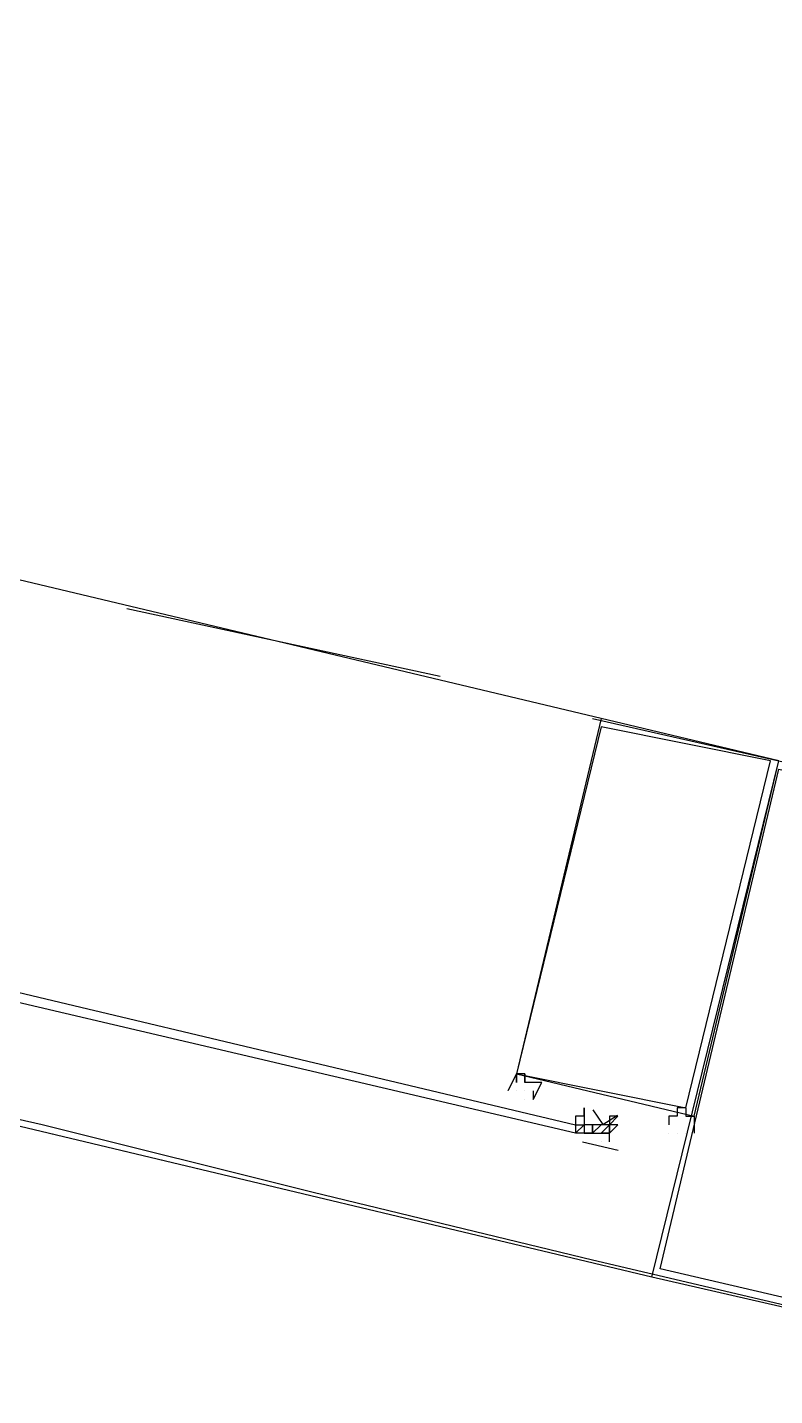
# Model space of a CAD drawing. Header units: feet. Extents: x -84 to 198, y -22 to 181.
# Drawn here: x 100.497 to 101.673, y 20.751 to 22.906 of the extents above; entities that cross this region are included whole.
import ezdxf

# ---------------------------------------------------------------- set-up
doc = ezdxf.new("R2010")
doc.units = ezdxf.units.FT
doc.layers.add('A-LINEA', color=7, linetype='CONTINUOUS')

msp = doc.modelspace()

# ---------------------------------------------------------------- linework, layer by layer
at = {"layer": 'A-LINEA'}
for p, q in [((101.48, 20.9378), (93.36, 22.8711)), ((101.4, 21.8178), (97.76, 22.6844)), ((100.6533, 21.9911), (101.1467, 21.8844)), ((101.3867, 21.8178), (101.68, 21.7511)), ((101.28, 21.2311), (101.28, 21.2311)), ((101.28, 21.2178), (101.28, 21.2178)), ((101.36, 21.1911), (101.36, 21.1911)), ((101.3733, 21.2044), (101.3733, 21.2044)), ((101.3733, 21.2044), (101.3733, 21.2044)), ((101.3733, 21.2044), (101.3733, 21.2044)), ((101.3733, 21.1911), (101.3733, 21.2044)), ((101.3733, 21.1911), (101.3733, 21.2044)), ((101.3733, 21.1911), (101.3733, 21.1911)), ((101.3733, 21.1911), (101.3733, 21.1911)), ((101.3733, 21.1911), (101.3733, 21.1911)), ((101.3733, 21.1911), (101.3733, 21.1911)), ((101.3733, 21.1911), (101.3733, 21.1911)), ((101.3733, 21.1911), (101.3733, 21.1911)), ((101.3733, 21.1911), (101.3733, 21.1911)), ((101.3733, 21.1911), (101.3733, 21.1911)), ((101.3733, 21.1911), (101.3733, 21.1911)), ((101.3733, 21.1911), (101.3733, 21.1911)), ((101.3733, 21.1911), (101.3733, 21.1778)), ((101.3733, 21.1911), (101.3733, 21.1911)), ((101.3733, 21.1911), (101.3733, 21.1778)), ((101.3733, 21.1911), (101.3733, 21.1911)), ((101.3733, 21.1911), (101.3733, 21.1911)), ((101.3733, 21.1911), (101.3733, 21.1911)), ((101.3733, 21.1911), (101.3733, 21.1778)), ((101.3733, 21.1911), (101.3733, 21.1911)), ((101.3733, 21.1911), (101.3733, 21.1911)), ((101.3733, 21.1911), (101.3733, 21.1778)), ((101.3733, 21.1911), (101.3733, 21.1911)), ((101.3733, 21.1911), (101.3733, 21.1911)), ((101.3733, 21.1911), (101.3733, 21.1911)), ((101.4133, 21.1911), (101.4133, 21.1778)), ((101.4133, 21.1911), (101.4133, 21.1778)), ((101.4133, 21.1911), (101.4133, 21.1911)), ((101.4133, 21.1911), (101.4133, 21.1911)), ((101.4133, 21.1911), (101.4133, 21.1911)), ((101.4133, 21.1911), (101.4133, 21.1911)), ((101.4267, 21.1911), (101.4267, 21.1911)), ((101.4267, 21.1911), (101.4267, 21.1911)), ((101.4267, 21.1911), (101.4267, 21.1911)), ((101.4267, 21.1911), (101.4267, 21.1911)), ((101.4267, 21.1911), (101.4267, 21.1911)), ((101.4267, 21.1911), (101.4267, 21.1911)), ((101.5333, 21.1911), (101.5333, 21.1911)), ((101.36, 21.1778), (101.36, 21.1778)), ((101.36, 21.1778), (101.36, 21.1778)), ((101.36, 21.1778), (101.36, 21.1778)), ((101.36, 21.1778), (101.36, 21.1644)), ((101.36, 21.1778), (101.36, 21.1778)), ((101.36, 21.1778), (101.3733, 21.1778)), ((101.36, 21.1778), (101.3733, 21.1778)), ((101.3733, 21.1778), (101.3733, 21.1778)), ((101.3867, 21.1778), (101.3733, 21.1778)), ((101.3733, 21.1778), (101.3733, 21.1644)), ((101.3733, 21.1778), (101.3733, 21.1778)), ((101.3733, 21.1778), (101.3733, 21.1778)), ((101.3733, 21.1778), (101.3733, 21.1778)), ((101.3733, 21.1778), (101.3733, 21.1778)), ((101.3733, 21.1778), (101.3733, 21.1778)), ((101.3733, 21.1778), (101.3733, 21.1778)), ((101.3867, 21.1778), (101.3733, 21.1778)), ((101.3733, 21.1778), (101.3733, 21.1778)), ((101.3733, 21.1778), (101.3733, 21.1778)), ((101.3733, 21.1778), (101.3733, 21.1778)), ((101.3733, 21.1778), (101.3733, 21.1778)), ((101.3733, 21.1778), (101.3733, 21.1778)), ((101.3733, 21.1778), (101.3733, 21.1778)), ((101.3733, 21.1778), (101.3733, 21.1778)), ((101.3733, 21.1778), (101.3733, 21.1778)), ((101.3733, 21.1778), (101.3733, 21.1778)), ((101.3733, 21.1778), (101.3733, 21.1778)), ((101.3733, 21.1778), (101.3733, 21.1778)), ((101.3733, 21.1778), (101.3733, 21.1778)), ((101.3733, 21.1778), (101.3733, 21.1778)), ((101.3733, 21.1778), (101.3733, 21.1778)), ((101.3867, 21.1778), (101.3867, 21.1778)), ((101.3867, 21.1778), (101.3867, 21.1778)), ((101.3867, 21.1778), (101.3867, 21.1778)), ((101.3867, 21.1778), (101.3867, 21.1778)), ((101.3867, 21.1778), (101.3867, 21.1778)), ((101.3867, 21.1778), (101.3867, 21.1778)), ((101.3867, 21.1778), (101.3867, 21.1778)), ((101.3867, 21.1778), (101.3867, 21.1778)), ((101.4, 21.1778), (101.3867, 21.1644)), ((101.3867, 21.1778), (101.3867, 21.1778)), ((101.3867, 21.1778), (101.3867, 21.1778)), ((101.3867, 21.1778), (101.3867, 21.1778)), ((101.3867, 21.1644), (101.3867, 21.1778)), ((101.3867, 21.1778), (101.3867, 21.1778)), ((101.3867, 21.1778), (101.3867, 21.1778)), ((101.3867, 21.1778), (101.3867, 21.1778)), ((101.3867, 21.1778), (101.3867, 21.1778)), ((101.3867, 21.1778), (101.3867, 21.1778)), ((101.3867, 21.1778), (101.3867, 21.1644)), ((101.3867, 21.1778), (101.3867, 21.1778)), ((101.3867, 21.1778), (101.3867, 21.1778)), ((101.3867, 21.1778), (101.3867, 21.1778)), ((101.3867, 21.1778), (101.3867, 21.1778)), ((101.3867, 21.1778), (101.3867, 21.1778)), ((101.3867, 21.1778), (101.3867, 21.1778)), ((101.3867, 21.1778), (101.3867, 21.1778)), ((101.3867, 21.1778), (101.3867, 21.1778)), ((101.3867, 21.1778), (101.3867, 21.1778)), ((101.3867, 21.1778), (101.3867, 21.1778)), ((101.4, 21.1778), (101.4, 21.1778)), ((101.4133, 21.1778), (101.4, 21.1644)), ((101.4, 21.1778), (101.4, 21.1778)), ((101.4, 21.1778), (101.4, 21.1778)), ((101.4133, 21.1778), (101.4, 21.1778)), ((101.4, 21.1778), (101.4, 21.1778)), ((101.4, 21.1778), (101.4, 21.1778)), ((101.4, 21.1778), (101.4, 21.1778)), ((101.4, 21.1778), (101.4, 21.1778)), ((101.4, 21.1778), (101.4, 21.1778)), ((101.4, 21.1778), (101.4, 21.1778)), ((101.4, 21.1778), (101.4, 21.1778)), ((101.4, 21.1778), (101.4, 21.1778)), ((101.4133, 21.1778), (101.4133, 21.1778)), ((101.4133, 21.1778), (101.4133, 21.1778)), ((101.4133, 21.1778), (101.4133, 21.1778)), ((101.4133, 21.1778), (101.4133, 21.1778)), ((101.4133, 21.1778), (101.4133, 21.1778)), ((101.4133, 21.1778), (101.4133, 21.1644)), ((101.4133, 21.1778), (101.4133, 21.1778)), ((101.4133, 21.1778), (101.4133, 21.1778)), ((101.4133, 21.1778), (101.4133, 21.1778)), ((101.4133, 21.1778), (101.4133, 21.1778)), ((101.4133, 21.1778), (101.4133, 21.1778)), ((101.4133, 21.1778), (101.4133, 21.1778)), ((101.4133, 21.1778), (101.4133, 21.1778)), ((101.4133, 21.1778), (101.4133, 21.1778)), ((101.4133, 21.1778), (101.4133, 21.1778)), ((101.4133, 21.1778), (101.4133, 21.1778)), ((101.4133, 21.1778), (101.4133, 21.1778)), ((101.4133, 21.1778), (101.4133, 21.1778)), ((101.4133, 21.1778), (101.4133, 21.1778)), ((101.4133, 21.1778), (101.4133, 21.1778)), ((101.4133, 21.1778), (101.4133, 21.1778)), ((101.4133, 21.1778), (101.4133, 21.1778)), ((101.4133, 21.1778), (101.4133, 21.1778)), ((101.36, 21.1644), (101.36, 21.1644)), ((101.36, 21.1644), (101.36, 21.1644)), ((101.36, 21.1644), (101.36, 21.1644)), ((101.3733, 21.1644), (101.36, 21.1644)), ((101.427, 21.1373), (101.3706, 21.1506)), ((101.3733, 21.1644), (101.3733, 21.1644)), ((101.3733, 21.1644), (101.3733, 21.1644)), ((101.3733, 21.1644), (101.3733, 21.1644)), ((101.3733, 21.1644), (101.3733, 21.1644)), ((101.3733, 21.1644), (101.3733, 21.1644)), ((101.3733, 21.1644), (101.3733, 21.1644)), ((101.3733, 21.1644), (101.3733, 21.1644)), ((101.3733, 21.1644), (101.3733, 21.1644)), ((101.3733, 21.1644), (101.3733, 21.1644)), ((101.3733, 21.1644), (101.3733, 21.1644)), ((101.3733, 21.1644), (101.3733, 21.1644)), ((101.3733, 21.1644), (101.3733, 21.1644)), ((101.3733, 21.1644), (101.3733, 21.1644)), ((101.3733, 21.1644), (101.3733, 21.1644)), ((101.3867, 21.1644), (101.3733, 21.1644)), ((101.3733, 21.1644), (101.3733, 21.1644)), ((101.3733, 21.1644), (101.3733, 21.1644)), ((101.3733, 21.1644), (101.3867, 21.1644)), ((101.3733, 21.1644), (101.3733, 21.1644)), ((101.3733, 21.1644), (101.3733, 21.1644)), ((101.3733, 21.1644), (101.3733, 21.1644)), ((101.3733, 21.1644), (101.3733, 21.1644)), ((101.3867, 21.1644), (101.3733, 21.1644)), ((101.3733, 21.1644), (101.3733, 21.1644)), ((101.3733, 21.1644), (101.3733, 21.1644)), ((101.3867, 21.1644), (101.3867, 21.1644)), ((101.3867, 21.1644), (101.3867, 21.1644)), ((101.3867, 21.1644), (101.3867, 21.1644)), ((101.3867, 21.1644), (101.3867, 21.1644)), ((101.3867, 21.1644), (101.3867, 21.1644)), ((101.3867, 21.1644), (101.3867, 21.1644)), ((101.3867, 21.1644), (101.3867, 21.1644)), ((101.3867, 21.1644), (101.3867, 21.1644)), ((101.3867, 21.1644), (101.3867, 21.1644)), ((101.3867, 21.1644), (101.3867, 21.1644)), ((101.3867, 21.1644), (101.3867, 21.1644)), ((101.3867, 21.1644), (101.3867, 21.1644)), ((101.3867, 21.1644), (101.3867, 21.1644)), ((101.3867, 21.1644), (101.3867, 21.1644)), ((101.3867, 21.1644), (101.4, 21.1644)), ((101.3867, 21.1644), (101.4, 21.1644)), ((101.3867, 21.1644), (101.3867, 21.1644)), ((101.3867, 21.1644), (101.3867, 21.1644)), ((101.3867, 21.1644), (101.3867, 21.1644)), ((101.3867, 21.1644), (101.3867, 21.1644)), ((101.3867, 21.1644), (101.3867, 21.1644)), ((101.3867, 21.1644), (101.3867, 21.1644)), ((101.3867, 21.1644), (101.3867, 21.1644)), ((101.4, 21.1644), (101.4, 21.1644)), ((101.4, 21.1644), (101.4, 21.1644)), ((101.4, 21.1644), (101.4, 21.1644)), ((101.4, 21.1644), (101.4, 21.1644)), ((101.4, 21.1644), (101.4, 21.1644)), ((101.4, 21.1644), (101.4, 21.1644)), ((101.4, 21.1644), (101.4, 21.1644)), ((101.4, 21.1644), (101.4, 21.1644)), ((101.4, 21.1644), (101.4, 21.1644)), ((101.4, 21.1644), (101.4, 21.1644)), ((101.4, 21.1644), (101.4, 21.1644)), ((101.4, 21.1644), (101.4, 21.1644)), ((101.4, 21.1644), (101.4, 21.1644)), ((101.4, 21.1644), (101.4, 21.1644)), ((101.4133, 21.1644), (101.4, 21.1644)), ((101.4, 21.1644), (101.4, 21.1644)), ((101.4, 21.1644), (101.4, 21.1644)), ((101.4, 21.1644), (101.4, 21.1644)), ((101.4, 21.1644), (101.4, 21.1644)), ((101.4, 21.1644), (101.4, 21.1644)), ((101.4, 21.1644), (101.4, 21.1644)), ((101.4, 21.1644), (101.4, 21.1644)), ((101.4, 21.1644), (101.4, 21.1644)), ((101.4, 21.1644), (101.4, 21.1644)), ((101.4, 21.1644), (101.4, 21.1644)), ((101.4, 21.1644), (101.4, 21.1644)), ((101.4, 21.1644), (101.4, 21.1644)), ((101.4, 21.1644), (101.4, 21.1644)), ((101.4, 21.1644), (101.4, 21.1644)), ((101.4, 21.1644), (101.4, 21.1644)), ((101.4, 21.1644), (101.4, 21.1644)), ((101.4, 21.1644), (101.4, 21.1644)), ((101.4, 21.1644), (101.4, 21.1644)), ((101.4, 21.1644), (101.4, 21.1644)), ((101.4, 21.1644), (101.4, 21.1644)), ((101.4, 21.1644), (101.4, 21.1644)), ((101.4, 21.1644), (101.4, 21.1644)), ((101.4, 21.1644), (101.4, 21.1644)), ((101.4, 21.1644), (101.4, 21.1644)), ((101.4, 21.1644), (101.4, 21.1644)), ((101.4, 21.1511), (101.4, 21.1511)), ((101.4, 21.1511), (101.4, 21.1511)), ((101.4, 21.1511), (101.4, 21.1511)), ((101.4133, 21.1644), (101.4133, 21.1644)), ((101.4133, 21.1644), (101.4133, 21.1644)), ((101.4133, 21.1644), (101.4133, 21.1644)), ((101.4133, 21.1644), (101.4133, 21.1644)), ((101.4133, 21.1644), (101.4133, 21.1644)), ((101.4133, 21.1644), (101.4133, 21.1644)), ((101.4133, 21.1644), (101.4133, 21.1644)), ((101.4133, 21.1644), (101.4133, 21.1644)), ((101.4133, 21.1511), (101.4133, 21.1644)), ((101.4133, 21.1644), (101.4133, 21.1644)), ((101.4133, 21.1644), (101.4133, 21.1644)), ((101.4133, 21.1644), (101.4133, 21.1644)), ((101.4133, 21.1644), (101.4133, 21.1644)), ((101.4133, 21.1644), (101.4133, 21.1644)), ((101.4133, 21.1644), (101.4133, 21.1644)), ((101.4133, 21.1511), (101.4133, 21.1511)), ((101.4133, 21.1511), (101.4133, 21.1511)), ((101.4133, 21.1511), (101.4133, 21.1511)), ((101.4133, 21.1511), (101.4133, 21.1511)), ((101.4133, 21.1511), (101.4133, 21.1511)), ((101.4133, 21.1511), (101.4133, 21.1511)), ((101.4133, 21.1511), (101.4133, 21.1511)), ((101.4133, 21.1511), (101.4133, 21.1511)), ((101.4133, 21.1511), (101.4133, 21.1511)), ((101.5067, 21.1644), (101.5067, 21.1644))]:
    msp.add_line(p, q, dxfattribs=at)
for points in [[(104.5733, 30.3778), (104.0133, 27.9911), (103.44, 25.5911), (102.8667, 23.1778), (102.2933, 20.7511), (101.84, 20.8578), (101.3867, 20.9644), (100.9467, 21.0711), (100.52, 21.1778), (100.1067, 21.2711), (99.6933, 21.3644), (99.3067, 21.4578), (98.92, 21.5511), (98.56, 21.6311), (98.2, 21.7244), (97.8533, 21.8044), (97.52, 21.8844), (97.2, 21.9511), (96.8933, 22.0311), (96.6, 22.0978), (96.3067, 22.1644), (96.04, 22.2311)], [(101.36, 21.1644), (101.36, 21.1644), (97.4933, 22.0711), (97.4933, 22.0844), (97.4933, 22.0978), (101.36, 21.1778), (101.36, 21.1644)], [(101.68, 21.7511), (101.4, 21.8178), (101.2667, 21.2578), (101.5467, 21.1911), (101.68, 21.7511)], [(101.6667, 21.7511), (101.4, 21.8044), (101.2667, 21.2578), (101.5333, 21.2044), (101.6667, 21.7511)], [(101.68, 21.7511), (102.4933, 21.5644), (102.2933, 20.7511), (101.48, 20.9378), (101.68, 21.7511)], [(101.68, 21.7378), (102.48, 21.5511), (102.2933, 20.7644), (101.4933, 20.9511), (101.68, 21.7378)], [(101.2933, 21.2178), (101.3067, 21.2444), (101.3067, 21.2444), (101.28, 21.2444), (101.28, 21.2444), (101.28, 21.2578), (101.28, 21.2578), (101.28, 21.2578), (101.28, 21.2578), (101.28, 21.2578), (101.2667, 21.2578), (101.2667, 21.2578), (101.2667, 21.2578), (101.2667, 21.2444), (101.2667, 21.2444), (101.2667, 21.2578), (101.2667, 21.2578), (101.2533, 21.2311), (101.2533, 21.2311), (101.2533, 21.2311)], [(101.2667, 21.2311), (101.2667, 21.2311), (101.2667, 21.2311)], [(101.2933, 21.2311), (101.2933, 21.2311), (101.2933, 21.2178)], [(101.3733, 21.2044), (101.3733, 21.1911), (101.36, 21.1911), (101.36, 21.1778), (101.3733, 21.1778), (101.36, 21.1644)], [(101.387, 21.2012), (101.4026, 21.1782), (101.4261, 21.1931)], [(101.4133, 21.1511), (101.4133, 21.1644), (101.4267, 21.1778), (101.4133, 21.1778), (101.4267, 21.1911), (101.4133, 21.1911)], [(101.5333, 21.2044), (101.52, 21.2044), (101.52, 21.1911), (101.52, 21.1911), (101.52, 21.1911), (101.52, 21.1911), (101.5067, 21.1911), (101.5067, 21.1911), (101.5067, 21.1778), (101.5067, 21.1778), (101.5067, 21.1778)], [(101.5333, 21.2044), (101.5333, 21.1911), (101.5333, 21.1911), (101.5333, 21.1911), (101.5333, 21.1911), (101.5333, 21.1911), (101.5467, 21.1911), (101.5467, 21.1911), (101.5467, 21.1644), (101.5467, 21.1644)], [(101.3733, 21.1778), (101.3733, 21.1778), (101.3733, 21.1644)], [(101.4, 21.1778), (101.3867, 21.1778), (101.3867, 21.1644)], [(101.4, 21.1644), (101.4133, 21.1644), (101.4133, 21.1778), (101.4133, 21.1644)], [(101.4133, 21.1644), (101.4133, 21.1778), (101.4133, 21.1644)], [(101.4133, 21.1511), (101.4133, 21.1511), (101.4133, 21.1644)], [(101.52, 21.1644), (101.52, 21.1644), (101.52, 21.1644)], [(101.5333, 21.1644), (101.5333, 21.1644), (101.5333, 21.1644)]]:
    msp.add_lwpolyline(points, dxfattribs=at)
for points in [[(101.28, 21.2444), (101.28, 21.2444), (101.28, 21.2578), (101.28, 21.2578)], [(101.5333, 21.1911), (101.5333, 21.1911), (101.5333, 21.1911), (101.5333, 21.1911)]]:
    msp.add_lwpolyline(points, close=True, dxfattribs=at)

doc.saveas('drawing.dxf')
